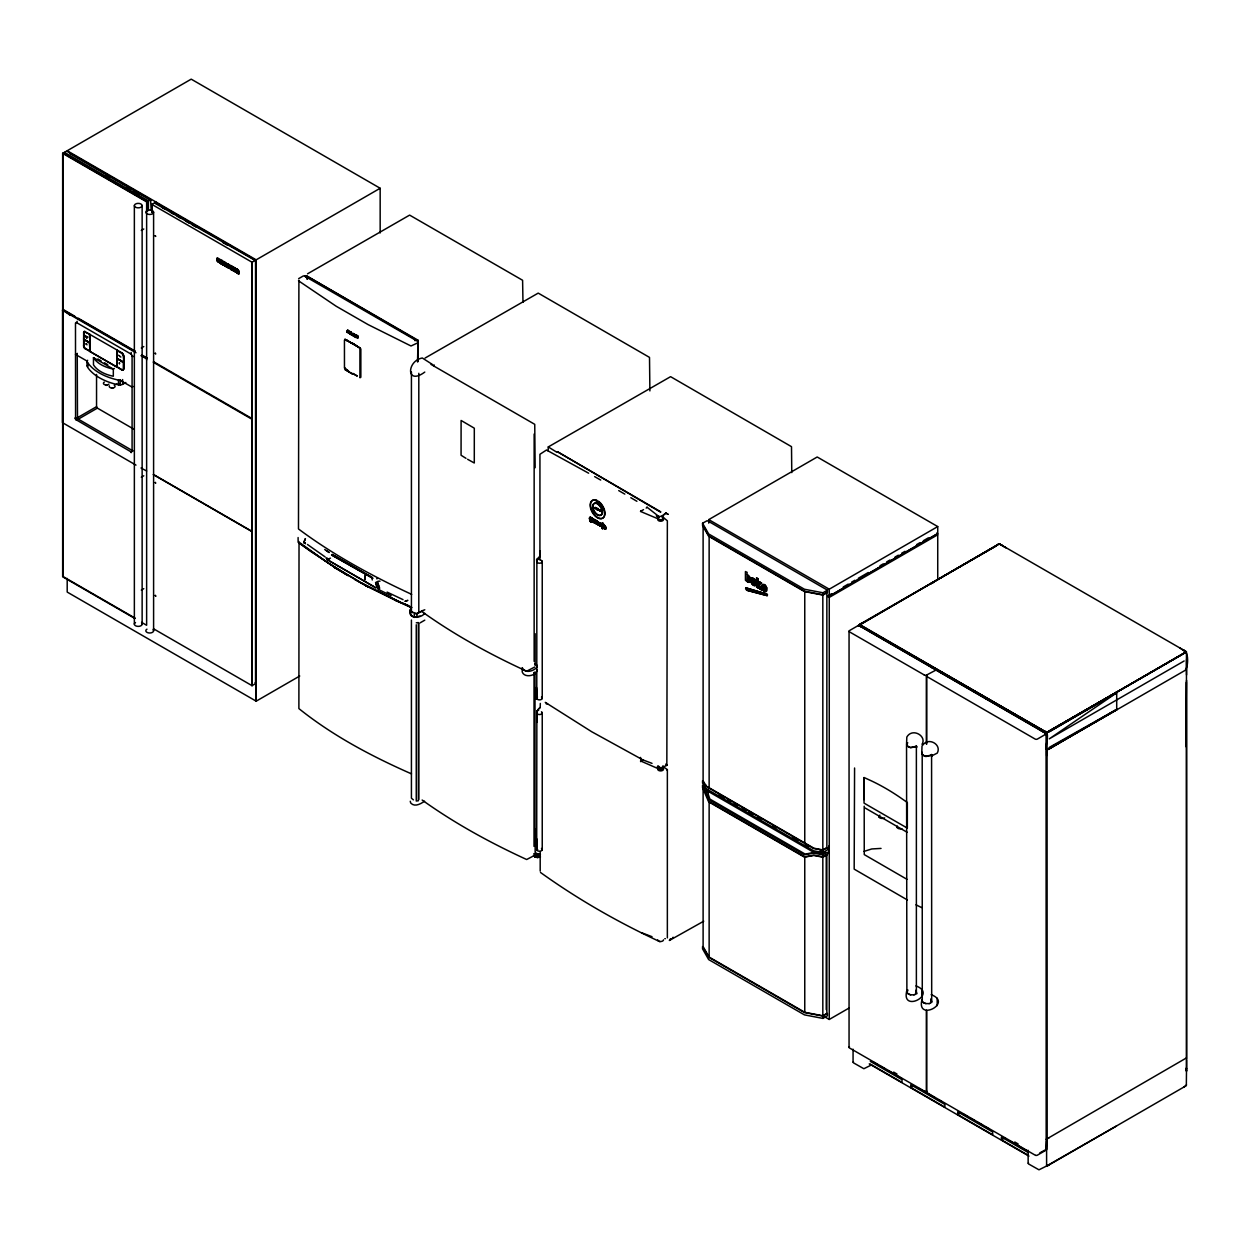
<?xml version="1.0" encoding="UTF-8"?>
<svg xmlns="http://www.w3.org/2000/svg" width="1249" height="1249" viewBox="0 0 1249 1249"><rect width="100%" height="100%" fill="white"/><g stroke="black" fill="none" stroke-linecap="round" stroke-linejoin="round"><path stroke-width="1.5" d="M89.85 334.435L89.772 351.437L116.844 367.065L117.234 350.126L116.922 358.541L123.854 362.429L123.745 368.596A2.888 1.671 60 0 1 121.715 369.782L85.151 348.674A2.123 1.218 60 0 1 83.652 346.067L83.652 332.437A1.92 1.108 60 0 1 85.01 331.641L84.807 332A1.639 0.937 60 0 0 83.652 332.671M116.922 358.541L116.844 367.065L116.922 350.079M141.012 468L146.633 471.014L146.633 625.281L141.605 622.361M146.633 359.915L146.633 201.854L150.567 199.59L151.191 210.175M147.054 211.268L147.054 201.62L63.075 153.127L63.075 576.554L135.298 618.255M148.412 210.581L148.412 200.824L64.433 152.347M221.979 260.385L222.65 264.554L221.979 260.385L220.277 259.417L219.527 262.915L223.727 265.334L223.868 262.774L225.023 265.928L224.164 265.584M223.727 265.334L223.868 262.774M255.545 260.198L252.033 262.228L151.847 204.383L151.847 212.111L151.847 204.383L155.36 202.354L255.545 260.198L255.545 683.625L252.033 685.654L153.518 628.778M380.164 232.97L380.164 188.256L191.206 79.155L67.196 150.754L256.17 259.839L256.17 701.173L299.729 676.021M298.901 280.229L298.48 528.952C333.467 555.071 372.124 576.023 411.67 594.368M411.499 773.865C371.749 756.379 332.858 735.802 298.886 708.589L299.026 541.535M417.509 361.929L418.087 340.212L418.087 361.601L417.978 340.212L306.052 275.592L417.509 340.54M535.15 852.567L535.15 828.68M535.15 665.53L535.15 633.711M536.695 849.835L536.867 710.603M536.446 687.231L536.773 698.909L536.867 559.255M533.51 855.222L534.697 856.892L537.601 857.579L537.601 855.065L533.838 853.613M542.238 849.835L542.238 712.664M542.238 698.503L542.238 561.316M548.17 450.998L548.264 446.939L670.588 376.667L791.507 446.674L791.772 472.606M667.356 937.89L667.356 769.603L662.891 766.48M822.966 1018.403L822.966 1016.077L827.416 1013.439L827.416 1015.765L822.966 1018.403L804.45 1014.875L708.651 959.575L702.562 948.881L702.562 946.57L708.651 957.249L711.103 958.654L804.45 1012.564L822.966 1016.077M822.966 852.552L822.966 850.241L827.416 847.603L827.416 849.913L822.966 852.552L813.708 850.819L705.56 788.384M863.98 777.659L864.043 803.123L907.336 828.118L907.336 802.498L899.858 797.299A220.573 127.351 60 0 0 871.521 780.937L864.043 777.503L863.98 799.61M910.74 994.782A6.667 3.841 0 0 1 906.883 992.549L906.54 744.513L907.773 742.796M906.555 991.862C901.997 1012.861 937.952 994.126 915.954 985.914M921.762 1000.636C917.125 1021.573 953.221 1002.916 931.176 994.688M1046.162 1149.08L1046.646 1139.884M1046.646 755.707L1046.646 750.587M859.343 625L1044.07 730.837C1052.907 731.961 1040.526 754.818 1049.254 748.807L1184.161 670.916C1188.408 669.823 1189.251 651.572 1183.818 650.245L999.294 543.799L859.343 625.109L999.169 543.799L1005.023 547.421M1046.162 1139.307L1186.347 1057.981M1186.55 1060.058L1186.55 1068.426L1186.456 652.509L1180.133 648.106M1186.55 1059.121L1186.55 680.362M1186.55 674.944L1186.55 659.472M1186.331 1070.908L1186.347 1068.145L1186.55 1071.189M1186.519 1068.301L1186.331 1085.646L1046.803 1166.207M537.507 559.458L538.444 557.616A19.5 11.257 0 0 1 540.099 556.195M537.507 710.806L538.522 709.198M599.879 509.904L599.27 509.826A3.185 1.842 60.1 0 1 599.426 510.17L600.082 510.982M1185.926 746.652L1186.347 682.329M596.273 522.41L596.038 523.753L595.57 520.099L596.928 522.425A2.888 1.671 60.1 0 0 596.913 522.972M871.521 1064.929L863.871 1068.722L853.379 1062.79L853.395 1061.728M878.984 816.83L878.984 816.221A3.404 1.967 0 0 1 879.936 815.16M897.079 827.26L897.079 826.651A3.404 1.967 0 0 1 897.406 826.089M924.322 675.053A1.78 1.03 0 0 0 924.947 675.241A1.577 0.906 0 0 0 925.993 675.241A1.78 1.03 0 0 0 926.586 675.053L936.172 669.964L1046.631 733.725L1046.6 1166.02L1038.965 1169.813L1028.458 1163.881L1028.473 1162.819M354.529 579.411L368.939 587.358L333.998 567.187L347.94 575.602L310.767 551.48L298.121 542.269L298.105 537.538M596.632 509.155L596.788 509.061A6.635 3.825 60.1 0 0 596.803 508.624L596.163 508.359A7.432 4.278 60.1 0 1 596.148 508.874L596.351 508.343A7.432 4.278 60.1 0 1 596.304 508.78M538.584 558.99L538.397 558.053M538.584 710.338L538.444 708.948A19.5 11.257 0 0 1 540.099 707.543M597.849 509.857L597.865 509.186A6.885 3.966 60.1 0 0 597.849 508.577L597.99 508.484A6.885 3.966 60.1 0 1 598.021 509.108L598.724 510.326M597.881 509.342L598.209 509.217A3.185 1.842 60.1 0 1 598.224 509.654M1001.963 545.251L999.075 543.83L1002.057 545.329M589.669 520.692L590.73 521.629A4.434 2.56 60.1 0 0 591.277 521.957L591.932 521.567M646.201 508.093L647.013 507.203M599.458 510.373L599.411 509.733A3.185 1.842 60.1 0 1 599.27 510.248L599.317 510.341M662.532 518.273A2.873 1.702 1.2 0 1 662.938 520.536A2.873 1.702 1.2 0 1 659.191 520.974A2.873 1.702 1.2 0 1 657.989 518.803L659.191 517.305L658.535 516.243L647.06 507.235M659.191 517.305L656.303 515.821M592.104 521.395L592.12 518.366L590.996 517.398A1.827 1.062 60.1 0 0 590.558 517.164L590.324 517.305A1.827 1.062 60.1 0 1 590.761 517.523L591.433 519.287M596.975 509.764L597.147 509.092A5.902 3.404 60.1 0 0 597.131 508.546L596.944 508.484A5.902 3.404 60.1 0 1 596.991 509.17L597.803 508.874L596.96 508.562M595.32 508.39L595.32 507.968A3.185 1.842 60.1 0 0 595.305 507.531L595.32 507.344A3.185 1.842 60.1 0 1 595.476 507.875L596.991 509.186M598.38 509.561L599.02 509.639M536.711 560.988L536.602 559.396M599.473 510.81L599.723 509.92M595.679 508.421L595.679 508.156A2.279 1.311 60.1 0 0 595.632 507.719L595.32 508.109M235.92 269.971L236.92 268.988M602.034 527.968L602.049 528.452A2.295 1.327 60.1 0 0 602.643 528.811M595.07 522.02L594.883 521.067M536.18 687.777L536.227 699.112L535.977 687.653M592.401 520.115L592.619 519.537A1.873 1.077 60.1 0 1 593.494 518.913M417.666 342.897L410.999 345.989L368.096 324.599L336.184 306.239L298.48 280.775M536.399 687.684L536.695 698.456M590.558 520.068L590.106 518.273M590.215 518.757L590.964 518.273M594.93 507.578L595.18 507.984M591.402 519.459L590.636 519.927M237.653 272.22C236.483 264.679 237.263 274.53 237.653 271.767M596.054 522.332L597.084 521.785A1.842 1.062 60.1 0 1 597.522 521.504L599.489 523.253L599.364 524.361L597.412 523.175L599.551 524.658L598.318 525.08A2.529 1.452 60.1 0 1 597.756 524.736L597.163 524.002A2.123 1.218 60.1 0 1 596.881 523.081L596.866 522.894A3.029 1.749 60.1 0 1 596.881 522.316M600.347 524.627L601.175 523.893L601.409 525.189M599.598 524.221L597.428 522.925L598.255 522.504M604.157 526.453C608.685 530.201 602.44 525.298 604.578 528.468A2.685 1.546 60.1 0 0 605.187 528.827L605.89 528.795M604.391 526.5L605.437 527.109M86.915 338.12C86.462 337.246 86.727 337.73 86.681 337.542M378.322 588.591L378.322 588.591A2.045 0.874 -55.4 0 0 377.385 587.982M86.384 337.73L87.586 337.292M85.775 336.075L85.338 335.575M365.051 575.992L364.724 580.098L365.067 575.664M86.384 337.292L86.259 337.371M767.245 595.617L746.559 590.199L767.151 595.679L767.542 594.789M148.116 204.695L148.412 200.824M667.356 769.603L667.138 770.43M854.581 767.994L854.175 869.132L907.367 899.951M219.402 262.228L218.887 260.495M596.054 522.144L597.303 521.192L596.241 520.849M216.936 258.09L218.029 261.166M228.411 267.005L226.865 263.82M536.04 857.392C537.585 854.628 533.151 852.864 534.697 856.892M750.961 579.38L751.305 578.381M751.149 578.771L751.008 582.159L752.569 584.563M536.82 853.691L538.366 853.691M858.375 626.03A1.952 1.124 -60 0 1 858.89 625.546L861.326 626.967C864.542 625.296 854.691 623.064 861.966 626.217L1046.849 732.663L1186.441 651.869L1046.475 732.679L1046.428 1149.189M865.76 628.153L865.026 629.106M1043.18 731.961L1043.914 731.008L859.531 624.391M603.423 528.046L602.845 528.717A2.654 1.53 60.1 0 1 602.143 528.171L602.299 527.578M220.745 263.617L223.868 265.256M218.122 258.746L218.388 259.683M1183.927 1087.052L1186.503 1084.881M536.867 849.944L536.539 838.547L537.148 849.96A2.576 1.483 0 0 1 537.71 849.585M916.485 746.262L916.61 747.433L916.579 746.387M931.801 755.161L931.676 756.129L931.473 754.911M916.251 992.455L916.766 993.829L915.923 990.207M931.473 1002.322L930.958 999.169M931.473 1001.23L931.13 998.981M87.274 337.011L87.773 337.089M595.32 521.879L595.273 520.911A1.873 1.077 60.1 0 0 594.743 519.881M596.07 521.988L597.069 521.333L596.085 521.13M592.385 519.678L592.713 520.755A1.717 0.984 60.1 0 0 593.478 521.988L593.634 522.113A2.576 1.483 60.1 0 0 594.134 522.441M220.808 262.306L221.026 260.854M749.978 581.675L750.071 578.787A2.529 1.468 60 0 0 749.665 577.225L747.448 575.055M352.608 335.591L352.624 335.481A8.368 4.731 59.6 0 1 352.796 334.794A9.914 5.62 59.5 0 1 352.999 334.31L353.311 334.092A4.153 2.357 59.3 0 1 353.561 334.888C356.106 338.073 351.188 330.329 352.608 335.591L353.561 334.888L352.702 333.405M352.936 335.388L352.952 335.278A8.337 4.746 59 0 1 353.092 334.576M590.558 518.054C592.416 523.144 590.449 520.661 590.293 520.333M224.523 263.789L224.367 261.775L224.664 263.711M748.479 580.644L748.666 577.709M547.53 703.609L546.313 703.983L546.453 703.187M603.017 528.296L603.439 524.658L603.189 528.186L602.486 524.393L603.439 524.658M87.258 336.793L85.775 336.73M224.882 266.006L225.445 263.617L225.288 266.24L226.459 266.755L226.459 262.993L224.789 262.181M235.936 269.519C237.372 266.911 239.34 273.297 238.7 270.565M593.088 520.724L593.775 522.02L594.602 521.317A1.717 0.984 60.1 0 0 594.337 520.318C591.839 519.397 595.133 519.428 594.43 521.192M601.3 523.987L600.285 523.987L600.347 526.251L600.582 523.94L601.378 524.783M591.355 519.896L591.62 519.069M352.046 335.247L353.03 333.202M597.163 522.02L597.116 522.176A3.029 1.749 60.1 0 0 597.1 522.753L596.928 523.159A1.967 1.14 60.1 0 0 597.178 524.018M603.704 525.813L603.486 526.235A3.029 1.749 60.1 0 0 603.423 526.688L603.486 526.953A2.123 1.218 60.1 0 0 603.72 527.812L604.344 528.608A2.685 1.546 60.1 0 0 604.953 528.967C607.748 529.357 603.08 526.204 604.344 527.874M598.224 522.207C595.804 522.863 601.487 525.72 598.708 522.269M597.881 522.363L599.098 523.409L597.787 521.629M433.512 365.629L434.324 365.051M658.691 767.276L657.989 768.588A2.873 1.655 0 0 0 659.191 770.68A2.873 1.655 0 0 0 662.938 770.211A2.873 1.655 0 0 0 662.532 768.01M348.221 331.812L347.456 332.218L348.221 331.812A5.355 3.044 59.2 0 0 348.034 331.141L347.706 331.344A5.324 3.013 59.3 0 1 347.893 332.015M752.523 580.239L753.459 579.926M765.028 590.028L764.841 586.827M411.343 607.404L410.265 609.934L410.702 615.257L414.262 617.318L420.07 616.038M764.731 586.468L763.561 586.577L764.201 589.778M76.798 322.742L76.595 322.632A1.811 1.046 60 0 0 75.486 323.272L75.58 419.414L130.942 451.826A1.873 1.093 60 0 0 132.082 451.154L132.082 355.934A1.795 1.03 60 0 0 130.989 354.045L76.798 322.742L77.173 321.29M592.291 521.66L592.135 522.02M536.976 559.599L537.148 559.396A2.576 1.483 0 0 1 538.1 558.881L538.381 558.725M929.24 1003.603L925.977 1003.587A6.386 3.685 0 0 1 922.277 1001.464L922.199 752.288M906.54 991.565L907.617 989.911M915.939 993.704L915.845 991.878M921.746 1000.34L922.012 999.434M921.949 1000.511L922.199 999.637M931.582 1001.479L930.364 1003.197M410.265 609.934C407.814 619.176 420.57 618.801 424.785 613.321M922.027 745.856L921.762 752.944M130.802 353.904L131.239 352.499M603.47 525.954L603.517 525.813A1.842 1.062 60.1 0 1 603.845 525.439L604.188 525.251M657.973 767.807L657.349 766.824A2.685 1.561 0 0 1 658.004 766.199M135.985 465.112L62.45 422.646L62.653 309.705L134.876 351.406M89.85 342.913L89.959 334.389L84.807 332M89.85 351.391L89.959 342.851L83.652 339.338L83.964 332.375A1.78 1.03 60 0 1 85.229 331.641M123.745 362.475L123.854 356.511A3.138 1.811 60 0 0 121.637 352.671L85.01 331.641M344.646 339.603L348.393 340.805M535.712 852.224L536.102 853.551M604.563 528.14L605.39 527.905M766.433 591.558L766.73 587.795M765.325 585.313L764.903 584.954A3.919 2.264 60 0 0 763.623 584.329L762.062 585.266L762.218 589.122M762.358 584.797L762.452 589.669L764.466 591.589M749.822 582.065L750.212 578.693A2.529 1.468 60 0 0 749.806 577.147L748.479 575.477M673.102 937.234L672.524 938.249M593.01 519.927L593.665 521.973M219.543 262.149L217.701 261.9M411.608 607.342L410.531 609.809L412.357 612.681M331.547 554.993L372.733 578.131M591.167 521.66L590.371 521.161M344.818 339.869L348.471 341.086M640.534 760.922L657.989 768.588M932.628 666.763L931.895 667.715M942.214 672.29L941.481 673.242M1040.23 728.885L1039.496 729.838M606.108 528.468L605.25 528.952M231.455 269.862L232.517 269.597L232.564 266.505L231.377 265.818L231.237 268.691M859.531 624.797L861.919 622.986M226.725 263.914L228.114 263.851M604.204 526.297L605.734 528.015M416.869 617.412L416.901 613.774L424.785 609.746M600.301 523.565L599.645 522.738L600.535 522.972L599.645 522.738L600.347 526.251L600.191 524.814M921.996 996.843L921.996 989.395M937.203 1005.617L937.203 998.185M660.565 512.137L557.319 451.654L660.752 511.825M120.263 356.902L120.919 357.011M123.745 368.596L123.854 356.511M106.899 385.317L105.79 385.317M347.378 330.329L348.252 330.439L347.019 331.032A9.851 5.589 59.2 0 0 346.722 332.187L347.612 332.312A8.197 4.668 59.1 0 1 347.987 331.016M347.706 330.126L347.347 330.829A9.851 5.589 59.2 0 0 347.05 331.984L346.722 332.187M1043.821 731.196L1046.646 732.71L1186.472 651.994M83.652 339.338L89.444 343.147L89.959 351.078L85.572 348.549A2.264 1.311 60 0 1 84.76 347.847M116.922 367.019L117.234 350.126M117.234 358.604L123.339 362.725L123.339 368.596A2.592 1.499 60 0 1 121.496 369.657L121.918 369.532A2.732 1.577 60 0 0 123.854 368.424M425.097 358.041L538.225 293.109L649.511 357.401L649.886 390.921M538.381 710.072L538.1 710.228A2.576 1.483 0 0 0 537.148 710.743L536.992 722.39M605.515 528.842L605.078 528.218M121.715 369.782L117.234 366.831M747.448 580.582C751.57 581.581 745.45 573.26 748.448 577.506M1046.459 732.226L1046.646 1139.213M590.652 517.976L592.354 518.241L591.526 522.176M83.652 346.067L83.964 339.4M589.778 517.429L589.856 517.351A2.357 1.358 60.1 0 0 589.528 518.054A2.982 1.717 60.1 0 0 589.512 518.569L589.575 518.835A1.983 1.14 60.1 0 0 589.809 519.678L589.965 520.006M758.049 583.767L758.19 578.74L758.049 583.767L759.86 582.128L761.656 583.174L759.22 585.141L760.391 587.545M758.19 583.689L759.86 582.128M915.939 746.356L910.771 747.464A6.386 3.685 0 0 1 907.071 745.325M916.126 746.559L910.74 747.714A6.667 3.841 0 0 1 906.883 745.497L906.743 744.388M931.145 755.13L925.977 756.238A6.386 3.685 0 0 1 922.277 754.115L921.949 753.163M931.332 755.348L925.946 756.504A6.667 3.841 0 0 1 922.09 754.271L921.746 753.288M907.773 990.145L907.071 992.674A6.386 3.685 0 0 0 910.771 994.813L914.034 994.829M915.158 994.407L916.376 992.705L916.376 745.637M754.896 585.562L753.069 583.502M755.442 585.11L754.38 585.64M591.698 522.129L591.636 520.427M537.148 667.356L537.273 665.53M985.82 699.206L986.679 698.675M232.189 269.925L232.564 266.505M87.649 360.274A3.934 2.279 0 0 0 87.399 362.148L87.976 367.83A53.254 30.741 0 0 0 116.906 384.52L118.421 384.77A3.934 2.279 0 0 0 122.621 384.333L125.837 382.475M540.317 703.421L540.192 707.777M602.315 525.189L601.409 523.425L600.129 523.862L600.535 522.972M307.207 277.621L307.207 279.12L307.207 277.621L304.303 275.935L417.603 341.336M405.863 601.019L405.863 601.019A2.045 1.015 -66 0 0 405.16 601.253L407.83 600.301M643.516 509.623L640.565 511.403M827.416 590.137L822.966 592.775L804.45 589.247L708.651 533.947L702.562 523.253L707.137 520.692L709.947 522.176L827.416 590.137L827.416 592.448L822.966 595.086L804.45 591.573L708.651 536.258L702.562 525.579L702.562 523.253M859.468 624.484L996.655 545.626L930.88 583.595M825.573 852.24L822.591 853.973L814.161 852.364L805.215 854.129L709.885 799.079L706.903 790.445L702.562 783.045L702.562 780.719L705.56 786.074L802.014 841.826L813.708 848.508L822.966 850.241M640.55 761.609L643.11 760.079M350.095 331.891L349.642 333.873L348.565 331.016L350.423 331.703L350.407 334.326L351.812 335.122L350.376 332.062M348.018 332.546L348.971 333.093L347.05 331.984M349.064 331.797L349.97 333.67M349.642 333.873L350.423 331.703M350.423 332.203L349.611 332.109M351.812 335.122L351.312 332.203M350.407 334.326L350.719 331.859M354.794 336.84C354.388 333.046 356.137 337.589 354.248 336.527L354.216 334.279L355.341 334.701M352.374 335.06L354.31 336.184M355.84 334.826L356.418 337.402L355.543 337.277L355.856 336.356L356.418 337.402M356.09 337.589L356.387 335.138M354.248 336.527L354.544 334.076M358.198 336.684C355.387 332.062 358.822 341.289 357.729 336.418M357.417 338.37L357.152 336.09L357.76 338.167M357.401 336.606L358.198 336.184M705.716 784.622L704.124 785.574L704.998 787.151M600.582 506.329A6.791 3.919 60.1 0 1 600.785 515.244A6.791 3.919 60.1 0 1 593.384 508.889A6.791 3.919 60.1 0 1 597.006 503.253L596.273 500.474M596.616 521.395L595.32 520.24L596.226 520.474M1116.668 692.383L1049.238 731.758L1116.7 692.82L1116.481 692.04M595.32 523.347L596.273 523.612M599.645 525.845L600.582 526.11M602.486 523.987L603.439 524.252L602.721 523.081L603.439 524.252M601.409 526.813L602.315 527.109L601.596 525.111M1049.254 748.932L1116.715 709.354L1049.254 747.417M134.876 618.489L62.653 576.788L62.653 153.377L66.587 151.098L150.567 199.59M255.139 260.448L155.36 203.556L155.36 202.354M141.309 230.44L143.776 229.004M85.338 335.856L85.65 335.606M219.481 259.948L218.247 259.261M216.78 260.229L216.889 260.947M218.356 260.776L218.075 261.291M219.527 262.915L220.886 263.539M222.837 264.663L222.697 260.979L224.367 261.775M225.288 266.24L226.459 266.755M227.786 267.551L226.881 265.647L227.146 266.896M228.333 265.21L229.426 265.834L228.395 264.21M76.501 353.795L75.471 354.404L87.18 361.148L87.18 365.926M228.177 267.177L227.833 266.989M227.021 265.256L228.302 266.505M229.426 265.834L229.02 264.804M230.94 268.878L231.049 265.631L230.909 268.535M233.844 267.411L234.5 269.487L233.844 267.411C235.827 271.486 231.908 270.487 233.844 271.189M234.5 269.487L234.656 267.708L235.639 268.27L235.483 272.126L233.844 269.472M234.453 271.533L235.639 272.048M256.17 259.839L380.164 188.256M238.793 271.845L238.653 273.953L238.793 271.845L237.279 271.142L238.793 271.486M238.653 273.953L237.31 273.234M237.919 273.531L238.793 273.874M141.309 347.987L143.776 346.551M114.346 368.486L113.316 369.079A32.209 18.594 0 0 1 93.472 357.636L93.472 364.786A32.209 18.594 0 0 0 113.316 376.246L113.316 369.079L93.472 357.636M146.633 471.014L146.633 358.182L141.605 355.278M298.636 278.652L303.288 275.967M307.551 273.812L409.625 215.109L522.597 280.276L522.972 302.336M96.548 374.45L96.548 406.674L75.471 418.852L74.862 418.056M133.128 386.487L132.097 387.096L119.951 380.227M76.314 420.288L97.391 408.126L133.674 429.078M141.309 477.212L143.776 475.775M252.033 418.556L252.033 685.654L252.033 262.228L252.033 418.556L153.518 361.679M424.785 372.077C406.097 385.988 406.456 360.883 422.318 357.995L432.763 364.692M141.309 590.09L143.776 588.654M407.97 605.25L396.027 600.707L365.582 585.516M423.036 610.433L416.869 613.509L410.702 611.682M595.82 520.708L596.6 520.895M420.07 622.876L424.785 620.16M708.745 523.128L708.745 519.615L817.205 456.993L937.734 526.578L937.734 533.588L829.258 596.226L828.259 595.648L828.259 596.803L829.258 597.397L937.734 534.759L937.734 579.505M534.713 667.028L526.656 671.213C490.201 654.476 454.808 635.116 422.146 611.745M536.492 667.747C532.87 671.462 524.689 673.633 522.223 667.637M752.725 579.879L753.725 580.114M758.049 587.904L756.504 587.014L756.644 577.85L756.644 586.936L758.19 587.826L758.19 585.5L759.735 588.888L761.671 589.84L759.876 588.81L758.284 585.453L758.19 587.826M752.523 580.832L754.209 581.659L752.663 580.161M754.068 581.128L753.6 580.207M754.287 583.751L752.663 582.377M766.839 594.149L746.09 587.904L767.058 594.149M755.676 581.862L755.536 583.908L755.629 581.285M761.656 583.174L759.72 582.221M759.22 585.141L761.531 589.918M763.764 586.249L764.466 586.281M424.566 801.202C420.71 803.888 414.637 807.432 410.702 802.998L410.265 801.249M708.745 519.615L829.258 589.2L937.734 526.578M822.826 594.774L826.854 592.448L826.854 847.603L822.826 849.913L813.88 848.196L709.135 787.76L706.091 785.964L703.109 780.797L703.109 525.657L709.135 536.086L804.762 591.292L822.826 594.774L822.826 849.913M828.259 595.648L831.6 593.712M843.278 586.968L848.29 584.079M851.615 582.159L854.956 580.223M858.297 578.303L868.305 572.51M879.983 565.766L883.324 563.845M886.665 561.925L890.006 559.989M895.002 557.101L898.343 555.181M901.684 553.245L905.025 551.324M916.704 544.58L920.045 542.644M923.37 540.723L928.382 537.835M828.259 596.803L936.734 534.182L937.734 534.759M534.713 855.315L526.656 859.515C490.201 842.763 454.808 823.419 422.146 800.031M922.012 744.342C927.133 736.02 912.332 727.402 906.821 737.066L906.555 744.17M922.824 745.107C928.257 736.894 942.027 744.373 937.234 753.116L931.473 756.004M709.135 957.077L709.135 801.671L804.762 856.876L813.88 855.159L822.826 856.876L826.854 854.55L826.854 1013.439L822.826 1015.765L804.762 1012.283L709.135 957.077L703.109 946.633L703.109 787.76L706.091 792.928M1046.631 733.725L1037.373 739.08A1.78 1.03 0 0 1 1036.764 739.267A1.577 0.906 0 0 1 1036.155 739.314A1.717 0.999 0 0 1 1035.202 739.096L926.883 676.552A1.717 0.999 0 0 1 926.508 676.006A1.577 0.906 0 0 1 926.571 675.662A1.717 0.999 0 0 1 926.899 675.287M1184.161 660.971L1049.254 738.862L1116.7 692.82L1116.715 709.994M1049.254 748.666L1116.715 709.729L1046.646 749.665M824.246 1016.577L829.258 1019.465L849.289 1007.912M910.771 1087.489L944.869 1107.176L944.869 1104.413L910.771 1084.725L910.771 1087.489L914.003 1085.615M957.718 1114.592L992.658 1134.763L992.658 1132L957.718 1111.829L957.718 1114.592L960.949 1112.718M1028.13 1152.484L1001.417 1137.074L1001.433 1139.822L1004.664 1137.964M1045.023 1150.017L1039.824 1152.889M1046.631 1149.829L1037.373 1155.184A1.78 1.03 0 0 1 1036.42 1155.419A1.577 0.906 0 0 1 1035.811 1155.372M1046.303 1166.16L1116.481 1126.02M598.333 517.851A10.257 5.917 60.1 0 0 605 513.698A10.257 5.917 60.1 0 0 598.896 501.567L598.521 501.786A10.257 5.917 60.1 0 1 603.454 517.476A10.257 5.917 60.1 0 1 591.308 510.435A10.257 5.917 60.1 0 1 596.241 500.459M598.006 501.692L598.099 504.362A6.791 3.919 60.1 0 1 601.378 514.775A6.791 3.919 60.1 0 1 593.322 510.107A6.791 3.919 60.1 0 1 596.6 503.503L597.038 503.269M598.006 504.299L598.412 501.224M596.023 508.624L596.788 508.171M597.319 508.562L597.194 509.889M600.035 509.826L599.255 509.811M592.354 518.241L590.918 518.194M591.683 517.851L591.48 518.835M597.584 523.331L599.317 524.799M598.708 522.613L598.599 523.066M603.439 523.487L603.205 524.393L602.533 523.425M601.596 526.703L601.581 524.689M703.718 921.2L669.37 940.481M1049.019 730.993L1116.59 692.196M996.686 545.22L999.216 543.877L996.733 545.126M237.95 273.109L237.076 273.125M705.716 791.585L707.121 790.82L708.948 791.819L815.378 853.27M822.966 854.878L827.416 852.24L827.416 854.55L822.966 857.189L813.708 855.456L804.45 857.157L711.103 803.248L708.651 801.842L702.562 787.682L702.562 785.356L708.651 799.532L804.45 854.831L813.708 853.145L822.966 854.878L822.966 857.189M1046.678 1166.238L1049.019 1164.942M861.966 626.217L858.89 625.546L1045.585 733.335A1.952 1.124 -60 0 0 1045.054 733.819M751.398 578.178L752.195 577.897M407.471 600.55L405.191 601.253M414.684 339.666L415.027 340.743M1046.865 1138.979L1049.254 1137.652M930.927 583.751L934.377 582.112M931.692 755.052L931.973 756.16M662.47 767.292L666.95 765.356L666.029 763.842M864.058 851.381L871.74 848.961L881.045 848.414M746.043 587.811L745.559 588.857M329.283 558.615L330.454 558.147M539.131 854.831L540.427 854.332L536.04 854.878M537.601 857.579L540.489 856.892M913.925 994.86L915.314 994.36M929.131 1003.65L930.521 1003.134M597.006 522.144A1.686 0.968 60.1 0 1 597.303 521.801L597.631 521.457M1046.865 740.189L1046.646 733.147L1049.144 731.149L1186.238 651.791L1183.677 650.245M594.04 522.082L593.337 520.692M658.473 516.227L658.535 516.243A2.685 1.592 1.3 0 0 657.38 516.93L658.004 518.038M641.377 510.591L640.534 511.45L657.989 518.803M751.695 578.022L753.444 578.303M603.454 526.766A2.888 1.671 60.1 0 1 603.486 526.235L603.751 525.673A1.842 1.062 60.1 0 1 604.079 525.298L604.578 525.283M416.26 622.829L418.337 622.564L418.337 800.765L416.26 801.031L416.26 624.765M548.264 446.939L556.945 452.31M748.494 580.707L746.98 580.192L747.121 576.257M1004.899 546.937L1005.804 547.858M764.981 590.074L764.06 589.856M416.901 613.774L414.262 613.759L414.34 617.412M746.231 587.826L746.496 590.028M605.359 529.061L604.875 528.873A2.529 1.452 60.1 0 1 604.313 528.53M1046.646 1140.837L1046.646 1149.205M359.915 377.448L359.915 347.659M232.142 269.893L230.737 269.441M546.375 450.093L539.943 454.277L539.927 559.568M591.214 520.599L590.964 520.536A1.624 0.937 60.1 0 1 590.558 520.271L590.028 519.537A2.123 1.218 60.1 0 1 589.762 518.632L589.762 518.632M331.828 555.071L372.764 578.256M372.264 579.989L372.061 578.428M600.753 523.409L602.002 524.674M746.543 581.269L749.072 582.424M819.859 851.147L822.591 851.646M360.055 377.713L360.852 377.26L360.852 348.908L352.811 343.288M604.547 526.141L605.265 527.468M753.288 585.281L754.521 585.562M120.685 380.18A3.934 2.279 0 0 1 118.483 380.086L116.906 379.758A53.254 30.741 0 0 1 87.976 363.053L87.399 362.148M132.097 356.168L133.549 356.496M604.204 525.392L606.14 528.03M593.353 519.241L593.213 519.209A1.733 0.999 60.1 0 0 592.729 519.116M228.473 268.129L229.473 267.052M217.779 257.918L216.78 258.808M227.256 263.648L228.895 264.429M141.777 356.137L147.054 357.948L142.011 355.044M591.136 522.082L590.964 522.004A4.278 2.467 60.1 0 1 590.449 521.692M641.393 759.33L652.025 763.358M641.393 932.66L652.025 936.703M1040.386 730.353L1043.789 731.649M764.341 590.059L765.169 587.046M605.047 526.157L603.86 525.595A1.686 0.968 60.1 0 0 603.564 525.938A3.029 1.749 60.1 0 0 603.657 526.547L603.673 526.735A2.123 1.218 60.1 0 0 603.954 527.671L604.657 528.389M915.985 904.822L921.528 907.555M765.325 591.932L762.749 590.168M752.444 578.037L754.989 579.723M597.038 500.427L596.632 500.24A10.257 5.917 60.1 0 0 591.308 509.249M596.6 503.503L596.632 500.896M401.351 602.658L411.499 607.17M748.682 582.362L745.434 580.254L745.434 571.542L747.121 572.354L746.98 574.962L748.089 575.211M395.699 600.504L411.592 607.67L365.223 585.297M753.959 585.453L752.039 584.235M399.867 601.971L361.351 582.815M659.956 941.715C618.161 922.324 577.959 899.342 540.505 872.473M591.136 521.27L590.668 520.771A1.624 0.937 60.1 0 1 590.324 520.396L589.981 519.974M387.128 592.104L403.037 599.645M377.963 589.216L391.187 595.742M218.684 262.306L216.951 260.541M601.034 523.472L602.049 524.986M641.611 759.189L591.714 731.742L545.267 702.36M604.485 525.47L605.671 526.766M546.968 450.28L588.638 473.199M344.958 339.322L359.681 347.784L344.989 339.338L352.39 343.475M467.594 459.289L474.292 463.004L474.308 428.188L461.1 420.46L461.068 455.245L465.986 458.336M359.743 581.956L328.237 563.049L299.666 542.644M352.811 373.654L357.152 376.09M594.649 476.618L600.691 480.069M534.166 672.93L535.15 674.257M352.811 343.569L357.073 346.02M345.583 369.204L348.487 370.875M352.811 373.357L357.073 375.808M666.841 764.794L667.356 520.786L662.641 516.93M937.734 533.588L936.734 533.011L936.734 534.182M69.897 153.502L151.191 200.433M105.775 174.922L109.085 176.843M127.336 187.381L130.661 189.286M133.971 191.206L138.951 194.079M162.089 207.428L165.446 209.379M170.489 212.283L173.845 214.219M177.202 216.171L180.574 218.107M185.617 221.011L188.974 222.962M192.33 224.898L195.687 226.834M222.587 242.368L227.63 245.272M62.653 153.377L146.633 201.854M935.844 669.698L858.719 625.249L849.461 630.604A1.78 1.03 0 0 0 849.133 630.948A1.577 0.906 0 0 0 849.117 631.494A1.717 0.999 0 0 0 849.445 631.838L924.432 675.053M348.565 331.016L350.985 332.406M354.216 334.279L355.013 334.888M356.824 336.278L356.683 335.31M347.55 331.812L348.346 332.343M352.874 334.873L353.67 335.419M350.75 334.123L352.14 334.935M231.049 265.631L229.722 265.038L229.754 268.113M234 267.333L232.86 266.849L232.86 270.611M618.723 490.592L624.812 494.12M238.653 271.579L237.482 270.549M216.78 259.979L218.029 260.526M226.725 265.725L227.974 266.271M756.504 577.928L758.19 578.74M755.676 583.814L752.585 582.83M74.831 316.247L63.075 309.455L70.116 315.373M78.187 318.198L135.298 351.156M153.299 362.272L251.83 419.164M62.45 310.298L135.985 352.749M141.012 355.653L146.024 358.541M116.922 350.547L121.215 353.03A2.998 1.733 60 0 1 123.339 356.699L123.854 362.179L118.889 359.322M118.577 355.2L119.045 355.746M119.763 355.84L119.561 356.043M85.463 340.025L89.959 342.616L89.444 334.685M86.665 343.803L86.962 344.88M85.4 343.85L85.9 344.146M97.812 358.947L101.122 360.852M104.432 362.756L107.742 364.661M864.964 807.916L907.32 832.38M906.93 879.296L864.246 854.597L864.199 806.23M719.034 795.082L724.061 797.986M727.402 799.922L730.759 801.858M734.1 803.794L737.456 805.714M742.484 808.618L745.825 810.554M749.181 812.49L752.523 814.426M757.55 817.33L760.906 819.266M772.631 826.026L775.972 827.962M792.725 837.626L797.752 840.53M153.518 474.511L252.033 531.387M153.299 474.62L251.83 531.512M255.139 682.672L256.17 683.265L256.17 701.173L67.196 592.073L67.196 578.459M893.659 1072.095L896.985 1074.015M1014.781 1142.008L1018.107 1143.943M924.432 1091.158L849.445 1047.942A1.717 0.999 0 0 1 849.117 1047.599A1.577 0.906 0 0 1 849.133 1047.052A1.717 0.999 0 0 1 849.445 1046.678M873.566 1062.274L876.907 1064.195M880.233 1066.115L885.229 1069.003M888.57 1070.939L891.895 1072.86M895.236 1074.78L901.903 1078.621M918.874 1088.425L935.111 1097.809M938.358 1099.682L941.605 1101.556M962.62 1113.686L967.6 1116.559M970.941 1118.479L974.267 1120.415M977.592 1122.336L982.588 1125.208M985.914 1127.129L989.239 1129.049M1009.676 1140.852L1013.001 1142.773M1016.343 1144.709L1028.021 1151.453M870.334 1061.385L901.997 1079.667L901.997 1082.415L870.334 1064.148M1001.433 1139.822L1028.13 1155.247M869.257 1063.883L1028.973 1156.106M431.014 364.411L534.744 424.332L535.15 467.719M597.834 522.707L598.896 523.315M805.215 844.839L808.337 846.666M666.029 764.825L666.95 765.356M859.499 625.234L861.935 626.655M1186.285 651.713L1183.911 650.323L1186.331 651.947M348.393 371.062L344.646 367.955M630.823 497.711L636.896 501.286M336.699 568.826L300.962 544.345M534.791 663.797L536.68 664.936M231.252 269.597L230.128 268.878M97.391 408.126L96.548 406.674M228.224 267.848L227.271 267.317M326.301 550.559L329.252 552.542L324.693 549.482M237.248 269.3L238.387 270.33M1043.914 731.008L1046.225 732.57M591.199 518.132L590.808 517.773A1.686 0.968 60.1 0 0 590.277 517.461M307.457 544.486L325.083 556.882M598.412 504.065L598.505 504.128A6.791 3.919 60.1 0 1 600.269 505.892M589.825 520.084L590.668 520.771M590.496 521.77L589.622 520.646M641.346 759.267L640.675 758.284M413.419 799.86L411.421 798.22L411.421 620.035M218.45 258.481L219.34 260.026M764.763 585.032L765.715 585.734M592.385 520.458L592.51 520.927A1.717 0.984 60.1 0 0 593.244 522.113L593.4 522.254A2.576 1.483 60.1 0 0 593.899 522.582M598.63 525.033A2.685 1.546 60.1 0 1 598.037 524.674L597.475 524.471M595.882 523.612L595.882 522.769M236.935 272.844L236.077 271.002M754.131 578.99L755.489 581.363M597.116 522.941A2.123 1.218 60.1 0 0 597.397 523.877L597.865 524.533M230.55 269.081L229.878 267.177M218.809 258.777L219.309 259.62M228.192 265.506L229.332 267.13M219.028 260.401L218.029 259.511M217.81 260.104L216.983 258.98M355.106 335.138L355.356 335.497A3.169 1.811 59.2 0 1 355.653 335.934M354.778 335.341L355.028 335.684A3.169 1.811 59.2 0 1 355.325 336.122L355.341 336.184M765.575 585.812L766.433 587.311M640.55 758.143L640.534 757.425M599.676 522.941L600.332 523.909M596.273 508.109L596.351 508.999M345.161 368.752L344.818 367.893M763.951 589.481L763.701 586.484M375.933 583.751L378.525 588.669M380.008 581.207A2.045 0.827 -11.1 0 0 377.26 581.659L379.587 587.733M605.359 526.485L605.89 527.656M591.199 518.569L591.448 519.553M130.739 451.716L131.176 452.684M219.231 260.979L219.434 261.9M751.523 583.189L751.102 581.503M706.591 794.364L708.526 799.922M377.26 581.659L378.588 585.781M304.912 542.815L304.912 542.815A2.045 1.311 -52.4 0 1 305.334 543.58A2.045 1.311 -52.4 0 0 303.726 542.675L305.396 538.662L303.726 542.675A2.045 1.327 -53.1 0 1 304.6 542.566M766.574 587.233L766.636 590.636M410.531 613.727L410.937 615.429M602.533 524.596L602.533 527.437M754.162 580.707L754.068 581.737M600.379 511.231L600.488 511.153A8.025 4.621 60.1 0 0 600.363 510.56M600.644 511.028L600.644 511.06A8.587 4.949 60.1 0 0 600.582 511.403M539.146 854.878L539.162 857.392M1186.347 1068.145L1186.519 1071.064M235.952 271.689L236.077 269.893M601.893 524.97L602.08 527.25L601.909 525.298M540.192 551.137L540.192 556.429M344.443 340.118L344.459 368.127M225.445 263.617L225.445 266.162M1028.146 1150.267L1028.146 1163.428M931.582 754.427L931.692 1002.447M926.571 676.209L926.571 744.263M926.571 1010.457L926.571 1092.313M926.508 676.006L926.508 744.061M926.508 1010.441L926.508 1092.11A1.717 0.999 0 0 0 926.883 1092.656L1035.202 1155.184A1.78 1.03 0 0 0 1035.718 1155.372M853.067 1049.191L853.067 1062.337M849.055 631.291L849.055 1047.396M829.258 589.2L829.258 596.226M829.258 597.397L829.258 1019.465M829.164 845.682L829.164 853.567M826.245 855.362L826.245 1009.614M822.966 592.775L822.966 595.086M822.826 856.876L822.826 1015.765M804.762 591.292L804.762 842.95M804.762 856.876L804.762 1012.283M709.135 536.086L709.135 787.76M708.339 788.915L708.339 792.772M602.721 524.252L602.721 527.203M599.879 522.597L599.879 525.704M595.57 520.099L595.57 523.206M591.448 520.318L591.448 521.114M540.192 852.021L540.192 871.084M537.273 669.854C536.789 675.662 524.518 678.55 522.223 671.946L522.223 668.309M535.009 671.915L535.009 845.823M534.15 434.028L534.15 661.377M534.026 672.477L534.026 846.385M418.805 373.295L418.805 612.353M418.805 623.313L418.805 799.563M411.421 371.952L411.421 611.011M234.656 267.708L234.656 269.409M155.984 201.995L155.984 203.197M153.596 212.236A3.888 2.248 0 0 1 147.772 214.172A3.888 2.248 0 0 1 147.772 210.285A3.888 2.248 0 0 1 153.596 212.236L153.596 630.745M142.136 205.617A3.888 2.248 0 0 1 136.313 207.553A3.888 2.248 0 0 1 136.313 203.665A3.888 2.248 0 0 1 142.136 205.617L142.136 624.125M134.361 205.617L134.361 624.125M122.621 379.555L122.621 384.333M120.201 380.211L120.201 384.989M118.483 380.086L118.483 384.864M77.251 353.373L77.485 418.649L132.722 450.795A1.873 1.093 60 0 0 133.065 450.889M884.635 817.876A3.404 1.967 0 0 1 882.793 818.423L881.732 818.423A3.404 1.967 0 0 1 878.843 816.768M901.887 828.665A3.404 1.967 0 0 1 900.888 828.852L899.842 828.852A3.404 1.967 0 0 1 896.954 827.197M926.899 1091.392A1.717 0.999 0 0 0 926.571 1091.72A1.577 0.906 0 0 0 926.508 1092.11M926.586 1091.142A1.78 1.03 0 0 1 925.993 1091.329A1.577 0.906 0 0 1 925.025 1091.345A1.78 1.03 0 0 1 924.322 1091.158M925.946 1003.556A6.667 3.841 0 0 1 922.09 1001.339M353.124 334.591A9.945 5.652 59.3 0 1 353.326 334.108M352.999 334.295A4.153 2.373 59.2 0 1 353.233 335.091M347.925 330.642A8.712 4.949 59.2 0 1 348.643 333.296M348.252 330.439A8.712 4.949 59.2 0 1 348.971 333.093M347.284 332.515A8.212 4.668 59.2 0 1 347.659 331.204M376.698 578.802A2.045 0.827 -11.1 0 1 377.666 578.428M378.588 588.451A2.045 1.093 -63.2 0 1 379.634 588.794M305.084 542.831A2.045 1.327 -53.1 0 1 305.365 543.596M325.958 558.053A2.045 1.265 -56.6 0 1 327.254 559.006M326.567 558.646A2.045 1.436 -65.8 0 1 328.159 559.037M589.762 517.913A2.357 1.358 60.1 0 1 590.012 517.289M589.793 519.678A2.123 1.218 60.1 0 1 589.528 518.757A2.826 1.624 60.1 0 1 589.559 518.163M589.528 518.273A2.123 1.218 60.1 0 1 589.747 517.711M603.735 527.812A1.967 1.14 60.1 0 1 603.486 526.953M594.196 519.725A1.717 0.984 60.1 0 1 594.571 520.193M594.43 519.74A1.795 1.046 60.1 0 1 595.258 521.161M594.727 522.597A1.795 1.046 60.1 0 1 594.056 522.644A1.639 0.952 60.1 0 0 594.477 522.566M595.351 521.801A1.983 1.14 60.1 0 1 594.992 522.394A1.795 1.046 60.1 0 1 594.29 522.504L593.837 522.488A2.436 1.405 60.1 0 1 593.353 522.191M594.852 519.943A1.78 1.03 60.1 0 0 594.446 519.459L593.244 519.038A1.592 0.921 60.1 0 0 592.744 519.272A1.733 0.999 60.1 0 0 592.432 519.787M594.821 521.739A1.733 0.999 60.1 0 1 594.399 522.301M596.96 522.02A1.842 1.062 60.1 0 1 597.287 521.629M593.213 522.051A1.561 0.906 60.1 0 1 592.51 520.927M671.228 938.67A4.793 1.639 -75.1 0 1 669.511 939.888M665.342 938.655A4.793 1.639 -75.1 0 1 664.827 938.655M671.54 938.686A4.028 1.374 -75.1 0 1 670.104 939.092M541.457 697.098A2.795 1.624 0 0 1 541.442 699.393A2.795 1.624 0 0 1 537.476 699.378A2.795 1.624 0 0 1 537.492 697.098M541.457 560.426A2.795 1.624 0 0 1 541.442 562.721A2.795 1.624 0 0 1 537.476 562.706A2.795 1.624 0 0 1 537.492 560.426M539.911 559.974A2.795 1.624 0 0 1 540.739 560.13M541.457 848.446A2.795 1.624 0 0 1 541.644 850.6A2.795 1.624 0 0 1 537.944 850.944A2.795 1.624 0 0 1 536.976 848.852M541.457 711.774A2.795 1.624 0 0 1 541.442 714.053A2.795 1.624 0 0 1 537.476 714.053A2.795 1.624 0 0 1 537.492 711.774M658.691 766.543A2.873 1.655 0 0 0 658.566 768.916A2.873 1.655 0 0 0 662.688 768.916A2.873 1.655 0 0 0 662.532 766.543A1.967 1.14 0 0 0 662.61 766.183M663.422 766.152A2.873 1.655 0 0 1 660.627 768.151A2.873 1.655 0 0 1 657.817 766.168M662.61 767.511A1.967 1.14 0 0 1 660.58 768.931A1.967 1.14 0 0 1 658.879 767.37M661.392 767.542A1.967 1.14 0 0 1 659.784 767.479M658.801 766.745A1.967 1.14 0 0 1 658.754 766.277M663.484 939.841A2.873 1.655 0 0 1 660.627 941.496A2.873 1.655 0 0 1 657.755 939.841M661.517 516.462A2.873 1.702 1.2 0 0 657.786 517.898A2.873 1.702 1.2 0 0 661.158 519.725A2.873 1.702 1.2 0 0 663.266 517.398L662.954 517.086A2.873 1.702 1.2 0 0 662.563 516.821M597.756 517.554A10.257 5.917 60.1 0 1 593.056 512.824M592.635 512.137A10.257 5.917 60.1 0 1 591.589 509.982M85.354 348.783A2.404 1.39 60 0 1 83.652 345.832L83.964 345.77A2.264 1.311 60 0 0 84.292 347.097M121.434 352.671A3.279 1.889 60 0 1 123.745 356.683M108.928 384.099A2.92 1.686 0 0 1 104.604 384.661A2.92 1.686 0 0 1 104.276 382.116M87.399 366.925A3.934 2.279 0 0 1 88.07 364.692M119.607 384.052A2.92 1.686 0 0 1 116.36 384.052M114.221 385.16A2.92 1.686 0 0 1 114.533 387.331A2.92 1.686 0 0 1 110.864 387.861A2.92 1.686 0 0 1 109.366 385.863M141.621 623.017A3.888 2.248 0 0 1 140.481 625.968A3.888 2.248 0 0 1 135.267 625.577A3.888 2.248 0 0 1 135.501 622.548M153.081 629.621A3.888 2.248 0 0 1 151.941 632.587A3.888 2.248 0 0 1 146.742 632.197A3.888 2.248 0 0 1 146.96 629.168M540.083 551.231L540.068 556.539L540.083 551.231M668.106 514.369L665.904 513.074L668.106 514.354M111.583 388.22L112.738 388.298L111.629 388.127M155.157 235.749L155.719 236.451L155.188 235.671M155.157 353.295L155.719 353.998L155.235 353.17M155.157 482.52L155.719 483.222L155.235 482.395M155.157 595.398L155.719 596.101L155.157 595.398M375.824 582.627C374.2 582.284 378.993 582.721 377.713 586.203L375.949 582.487M665.733 513.198L661.611 516.571L665.733 513.198M221.354 262.462L221.089 260.822L221.307 262.477M329.283 558.678L328.378 558.974L329.283 558.678M375.808 587.764L327.144 559.614L375.808 587.764M372.249 577.569L332.234 554.462L372.249 577.569M119.436 362.71L119.436 363.693L119.436 362.71M352.405 373.935L345.005 369.563L352.405 373.951M377.463 587.311L376.074 584.36L377.463 587.311"/></g></svg>
